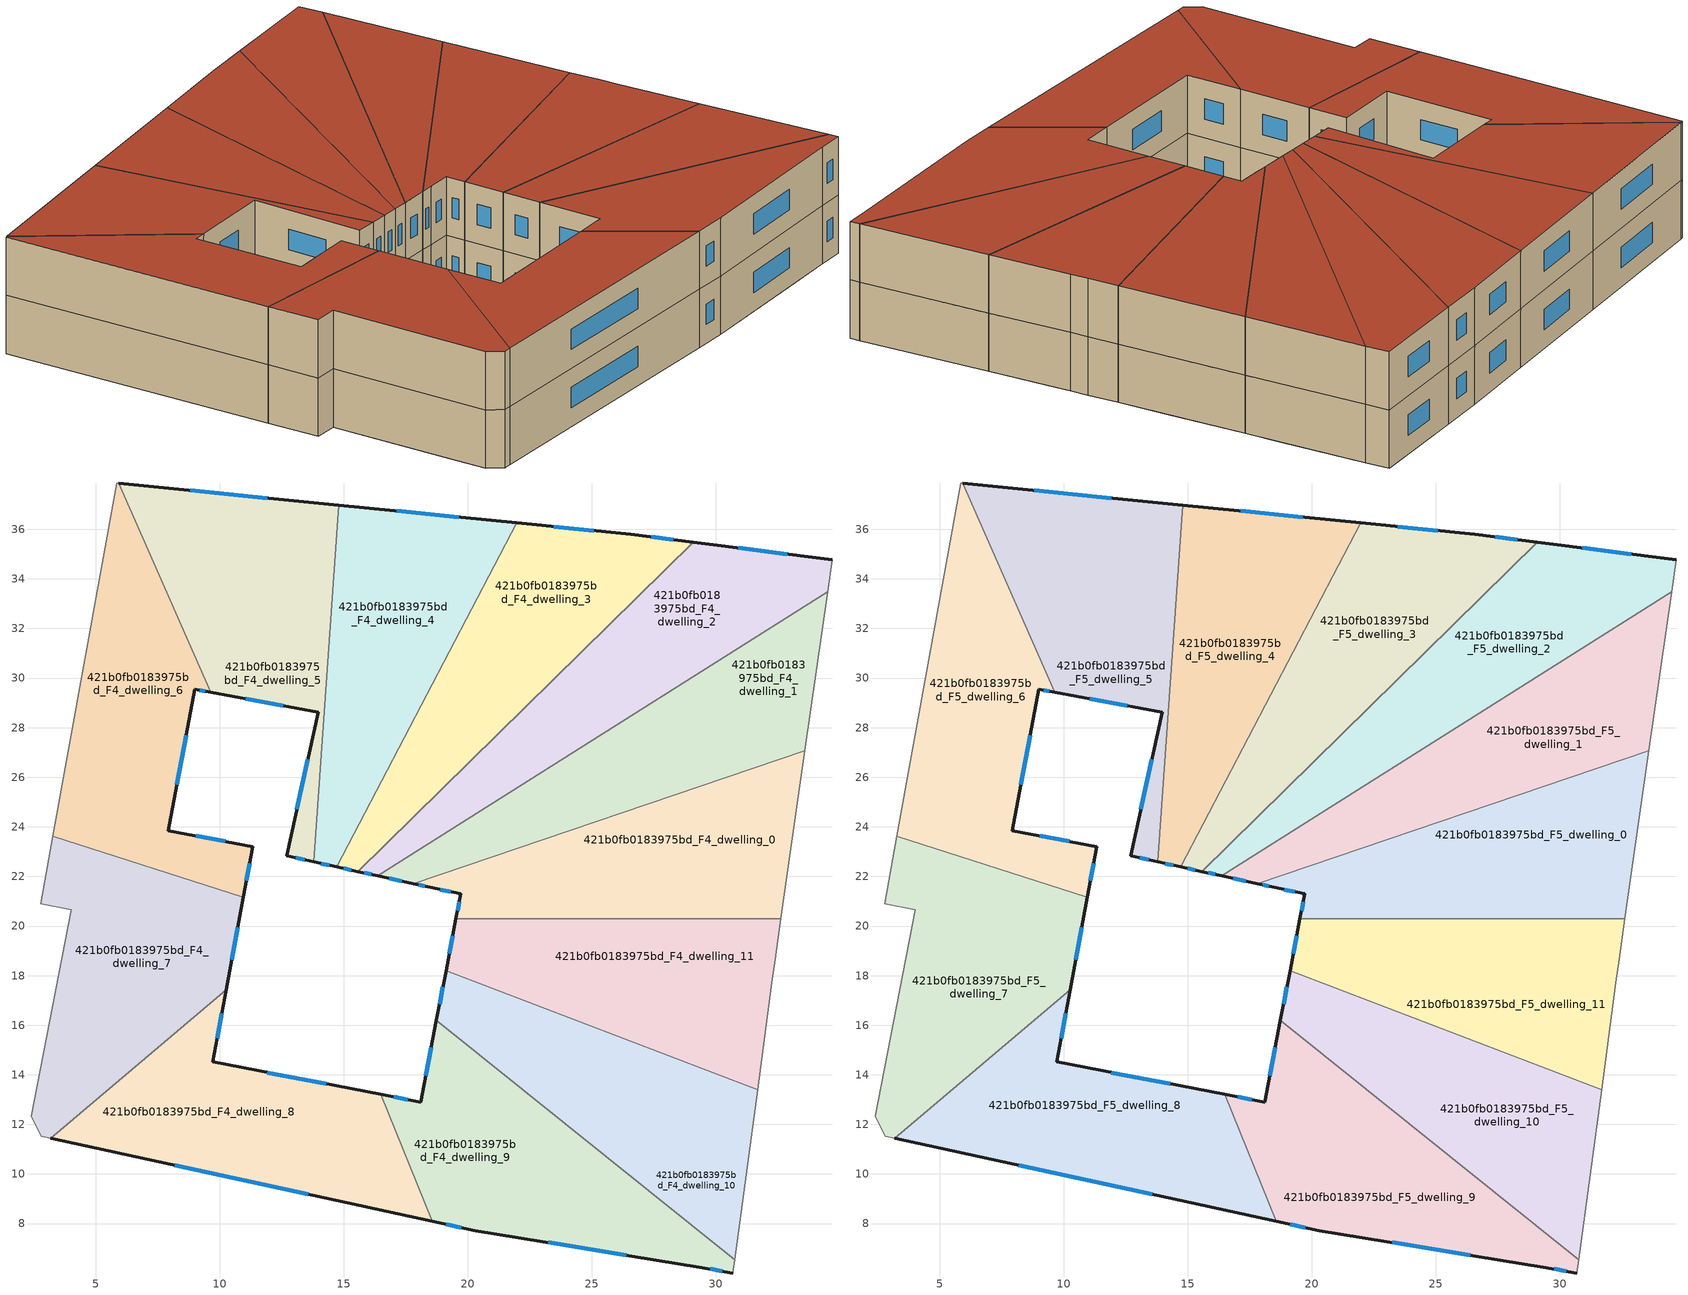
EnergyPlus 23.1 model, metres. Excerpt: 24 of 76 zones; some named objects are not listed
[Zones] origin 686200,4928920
421b0fb0183975bd_F4_dwelling_0
 floor to 421b0fb0183975bd_F3_dwelling_8 (EU_floor_Construction): 33.6,27.07 33,22.85 19.68,21.09 19.72,21.3 18.49,21.56 17.8,21.71 z12
 floor to 421b0fb0183975bd_F3_dwelling_7 (EU_floor_Construction): 33,22.85 32.63,20.29 19.53,20.29 19.68,21.09 z12
 wall outside (EU_wall_Construction): 17.8,21.71 18.49,21.56 19.72,21.3 19.53,20.29 z12:15
 wall to 421b0fb0183975bd_F4_dwelling_1 (EU_wall_Construction): 33.6,27.07 17.8,21.71 z12:15
 wall adiabatic (EU_wall_Construction): 32.63,20.29 33.6,27.07 z12:15
 wall to 421b0fb0183975bd_F4_dwelling_11 (EU_wall_Construction): 19.53,20.29 32.63,20.29 z12:15
 window (EU_Window_Construction): 19.66,20.97 19.59,20.62 / 18.89,21.47 19.32,21.38 / 18.03,21.66 18.27,21.61 z12.98:14.02
421b0fb0183975bd_F4_dwelling_1
 floor to 421b0fb0183975bd_F3_dwelling_9 (EU_floor_Construction): 34.52,33.49 33.87,28.98 17.23,21.83 16.37,22.02 z12
 floor to 421b0fb0183975bd_F3_dwelling_8 (EU_floor_Construction): 33.87,28.98 33.6,27.07 17.8,21.71 17.23,21.83 z12
 wall outside (EU_wall_Construction): 16.37,22.02 17.8,21.71 z12:15
 wall to 421b0fb0183975bd_F4_dwelling_2 (EU_wall_Construction): 34.52,33.49 16.37,22.02 z12:15
 wall adiabatic (EU_wall_Construction): 33.6,27.07 34.52,33.49 z12:15
 window (EU_Window_Construction): 16.84,21.92 17.34,21.81 z12.98:14.02
421b0fb0183975bd_F4_dwelling_10
 floor adiabatic (EU_floor_Construction): 31.25,10.14 30.77,6.53 18.74,16.19 18.94,17.23 z12
 floor to 421b0fb0183975bd_F3_dwelling_6 (EU_floor_Construction): 31.69,13.4 31.25,10.14 18.94,17.23 19.13,18.2 z12
 wall outside (EU_wall_Construction): 19.13,18.2 18.74,16.19 z12:15
 wall to 421b0fb0183975bd_F4_dwelling_11 (EU_wall_Construction): 31.69,13.4 19.13,18.2 z12:15
 wall adiabatic (EU_wall_Construction): 30.77,6.53 31.69,13.4 z12:15
 wall to 421b0fb0183975bd_F4_dwelling_9 (EU_wall_Construction): 18.74,16.19 30.77,6.53 z12:15
 window (EU_Window_Construction): 19,17.54 18.87,16.84 z12.98:14.02
421b0fb0183975bd_F4_dwelling_11
 floor to 421b0fb0183975bd_F3_dwelling_7 (EU_floor_Construction): 32.63,20.29 32.4,18.66 32.27,17.72 32.1,16.49 19.3,19.12 19.53,20.29 z12
 floor to 421b0fb0183975bd_F3_dwelling_6 (EU_floor_Construction): 32.1,16.49 31.69,13.4 19.13,18.2 19.3,19.12 z12
 wall outside (EU_wall_Construction): 19.53,20.29 19.13,18.2 z12:15
 wall adiabatic (EU_wall_Construction): 31.69,13.4 32.27,17.72 32.4,18.66 32.63,20.29 z12:15
 window (EU_Window_Construction): 19.4,19.61 19.26,18.88 z12.98:14.02
421b0fb0183975bd_F4_dwelling_2
 floor to 421b0fb0183975bd_F3_dwelling_10 (EU_floor_Construction): 34.59,34.78 16.19,22.06 15.57,22.2 29.1,35.48 z12
 floor to 421b0fb0183975bd_F3_dwelling_9 (EU_floor_Construction): 34.7,34.77 34.52,33.49 16.37,22.02 16.19,22.06 34.59,34.78 z12
 wall outside (EU_wall_Construction): 15.57,22.2 16.37,22.02 / 34.7,34.77 29.1,35.48 z12:15
 wall to 421b0fb0183975bd_F4_dwelling_3 (EU_wall_Construction): 29.1,35.48 15.57,22.2 z12:15
 wall adiabatic (EU_wall_Construction): 34.52,33.49 34.7,34.77 z12:15
 window (EU_Window_Construction): 15.83,22.14 16.11,22.08 / 32.88,35 30.92,35.25 z12.98:14.02
421b0fb0183975bd_F4_dwelling_3
 floor to 421b0fb0183975bd_F3_dwelling_11 (EU_floor_Construction): 28.11,35.6 15.46,22.22 14.73,22.38 21.98,36.26 26.58,35.8 z12
 floor to 421b0fb0183975bd_F3_dwelling_10 (EU_floor_Construction): 29.1,35.48 15.58,22.2 15.46,22.22 28.11,35.6 z12
 wall outside (EU_wall_Construction): 14.73,22.38 15.57,22.2 / 29.1,35.48 26.58,35.8 21.98,36.26 z12:15
 wall to 421b0fb0183975bd_F4_dwelling_4 (EU_wall_Construction): 21.98,36.26 14.73,22.38 z12:15
 window (EU_Window_Construction): 15,22.32 15.3,22.26 / 25.08,35.95 23.48,36.11 / 28.28,35.58 27.4,35.69 z12.98:14.02
421b0fb0183975bd_F4_dwelling_4
 floor to 421b0fb0183975bd_F3_dwelling_0 (EU_floor_Construction): 14.89,36.96 13.81,22.58 13.8,22.59 14.79,36.97 z12
 floor to 421b0fb0183975bd_F3_dwelling_11 (EU_floor_Construction): 21.98,36.26 14.73,22.38 14.67,22.39 21.52,36.3 z12
 floor adiabatic (EU_floor_Construction): 21.98,36.26 21.52,36.3 14.67,22.39 14.73,22.38 13.8,22.59 13.81,22.58 14.89,36.96 14.79,36.97 z12
 wall outside (EU_wall_Construction): 13.8,22.59 14.73,22.38 / 21.98,36.26 14.79,36.97 z12:15
 wall to 421b0fb0183975bd_F4_dwelling_5 (EU_wall_Construction): 14.79,36.97 13.8,22.59 z12:15
 window (EU_Window_Construction): 14.1,22.52 14.43,22.45 / 19.64,36.49 17.13,36.74 z12.98:14.02
421b0fb0183975bd_F4_dwelling_5
 floor to 421b0fb0183975bd_F3_dwelling_0 (EU_floor_Construction): 14.79,36.97 13.8,22.59 12.7,22.83 13.97,28.62 10.1,29.34 6.81,37.77 z12
 floor to 421b0fb0183975bd_F3_dwelling_1 (EU_floor_Construction): 6.81,37.77 10.1,29.34 9.63,29.43 5.94,37.86 z12
 wall outside (EU_wall_Construction): 9.63,29.43 13.97,28.62 12.7,22.83 13.8,22.59 / 14.79,36.97 5.94,37.86 z12:15
 wall to 421b0fb0183975bd_F4_dwelling_6 (EU_wall_Construction): 5.94,37.86 9.63,29.43 z12:15
 window (EU_Window_Construction): 13.06,22.75 13.44,22.67 / 13.56,26.73 13.11,24.71 / 11.04,29.16 12.56,28.88 / 11.91,37.26 8.82,37.57 z12.98:14.02
421b0fb0183975bd_F4_dwelling_6
 floor to 421b0fb0183975bd_F3_dwelling_1 (EU_floor_Construction): 5.94,37.86 9.63,29.43 8.99,29.55 7.93,23.84 11.33,23.21 11.04,21.66 3.62,25.56 5.85,37.87 z12
 floor to 421b0fb0183975bd_F3_dwelling_2 (EU_floor_Construction): 11.04,21.66 10.95,21.16 3.27,23.62 3.62,25.56 z12
 wall outside (EU_wall_Construction): 10.95,21.16 11.33,23.21 7.93,23.84 8.99,29.55 9.63,29.43 z12:15
 wall to 421b0fb0183975bd_F4_dwelling_7 (EU_wall_Construction): 3.27,23.62 10.95,21.16 z12:15
 wall adiabatic (EU_wall_Construction): 5.94,37.86 5.85,37.87 3.27,23.62 z12:15
 window (EU_Window_Construction): 9.2,29.51 9.42,29.47 / 8.28,25.69 8.65,27.69 / 10.23,23.41 9.04,23.63 / 11.07,21.82 11.21,22.54 z12.98:14.02
421b0fb0183975bd_F4_dwelling_7
 floor to 421b0fb0183975bd_F3_dwelling_2 (EU_floor_Construction): 10.95,21.16 10.44,18.42 2.7,13.89 4.01,20.65 2.78,20.91 3.27,23.62 z12
 floor to 421b0fb0183975bd_F3_dwelling_3 (EU_floor_Construction): 10.44,18.42 10.26,17.43 3.19,11.44 2.81,11.52 2.4,12.33 2.7,13.89 z12
 wall outside (EU_wall_Construction): 10.26,17.43 10.95,21.16 z12:15
 wall adiabatic (EU_wall_Construction): 3.27,23.62 2.78,20.91 4.01,20.65 2.4,12.33 2.81,11.52 3.19,11.44 z12:15
 wall to 421b0fb0183975bd_F4_dwelling_8 (EU_wall_Construction): 3.19,11.44 10.26,17.43 z12:15
 window (EU_Window_Construction): 10.49,18.64 10.73,19.94 z12.98:14.02
421b0fb0183975bd_F4_dwelling_8
 floor to 421b0fb0183975bd_F3_dwelling_3 (EU_floor_Construction): 10.26,17.43 9.72,14.52 13.48,13.79 13.38,9.22 3.19,11.44 z12
 floor to 421b0fb0183975bd_F3_dwelling_4 (EU_floor_Construction): 16.5,13.21 18.57,8.1 13.38,9.22 13.48,13.79 z12
 wall outside (EU_wall_Construction): 16.5,13.21 9.72,14.52 10.26,17.43 / 3.19,11.44 18.57,8.1 z12:15
 wall to 421b0fb0183975bd_F4_dwelling_9 (EU_wall_Construction): 18.57,8.1 16.5,13.21 z12:15
 window (EU_Window_Construction): 9.9,15.47 10.09,16.48 / 14.3,13.63 11.93,14.09 / 8.19,10.35 13.57,9.18 z12.98:14.02
421b0fb0183975bd_F4_dwelling_9
 floor to 421b0fb0183975bd_F3_dwelling_4 (EU_floor_Construction): 18.56,15.24 26.95,6.64 20.31,7.72 18.57,8.1 16.5,13.21 18.11,12.9 z12
 floor to 421b0fb0183975bd_F3_dwelling_5 (EU_floor_Construction): 30.77,6.53 30.7,6.01 29.34,6.25 26.95,6.64 18.56,15.24 18.74,16.19 z12
 wall outside (EU_wall_Construction): 18.57,8.1 20.31,7.72 29.34,6.25 30.7,6.01 / 18.74,16.19 18.11,12.9 16.5,13.21 z12:15
 wall adiabatic (EU_wall_Construction): 30.7,6.01 30.77,6.53 z12:15
 window (EU_Window_Construction): 23.25,7.24 26.4,6.73 / 19.13,7.97 19.74,7.84 / 17.59,13 17.02,13.11 / 18.54,15.12 18.32,13.97 / 29.78,6.17 30.26,6.09 z12.98:14.02
421b0fb0183975bd_F5_dwelling_0
 floor to 421b0fb0183975bd_F4_dwelling_0 (EU_floor_Construction): 33.6,27.07 32.63,20.29 19.53,20.29 19.72,21.3 18.49,21.56 17.8,21.71 z15
 wall outside (EU_wall_Construction): 17.8,21.71 18.49,21.56 19.72,21.3 19.53,20.29 z15:18
 wall to 421b0fb0183975bd_F5_dwelling_1 (EU_wall_Construction): 33.6,27.07 17.8,21.71 z15:18
 wall adiabatic (EU_wall_Construction): 32.63,20.29 33.6,27.07 z15:18
 wall to 421b0fb0183975bd_F5_dwelling_11 (EU_wall_Construction): 19.53,20.29 32.63,20.29 z15:18
 window (EU_Window_Construction): 19.66,20.97 19.59,20.62 / 18.89,21.47 19.32,21.38 / 18.03,21.66 18.27,21.61 z15.98:17.02
 roof outside (EU_roof_Construction): 32.63,20.29 33.6,27.07 17.8,21.71 18.49,21.56 19.72,21.3 19.53,20.29 z18
421b0fb0183975bd_F5_dwelling_1
 floor to 421b0fb0183975bd_F4_dwelling_1 (EU_floor_Construction): 34.52,33.49 33.6,27.07 17.8,21.71 16.37,22.02 z15
 wall outside (EU_wall_Construction): 16.37,22.02 17.8,21.71 z15:18
 wall to 421b0fb0183975bd_F5_dwelling_2 (EU_wall_Construction): 34.52,33.49 16.37,22.02 z15:18
 wall adiabatic (EU_wall_Construction): 33.6,27.07 34.52,33.49 z15:18
 window (EU_Window_Construction): 16.84,21.92 17.34,21.81 z15.98:17.02
 roof outside (EU_roof_Construction): 33.6,27.07 34.52,33.49 16.37,22.02 17.8,21.71 z18
421b0fb0183975bd_F5_dwelling_10
 floor to 421b0fb0183975bd_F4_dwelling_10 (EU_floor_Construction): 31.69,13.4 30.77,6.53 18.74,16.19 19.13,18.2 z15
 wall outside (EU_wall_Construction): 19.13,18.2 18.74,16.19 z15:18
 wall to 421b0fb0183975bd_F5_dwelling_11 (EU_wall_Construction): 31.69,13.4 19.13,18.2 z15:18
 wall adiabatic (EU_wall_Construction): 30.77,6.53 31.69,13.4 z15:18
 wall to 421b0fb0183975bd_F5_dwelling_9 (EU_wall_Construction): 18.74,16.19 30.77,6.53 z15:18
 window (EU_Window_Construction): 19,17.54 18.87,16.84 z15.98:17.02
 roof outside (EU_roof_Construction): 30.77,6.53 31.69,13.4 19.13,18.2 18.74,16.19 z18
421b0fb0183975bd_F5_dwelling_11
 floor to 421b0fb0183975bd_F4_dwelling_11 (EU_floor_Construction): 32.63,20.29 32.4,18.66 32.27,17.72 31.69,13.4 19.13,18.2 19.53,20.29 z15
 wall outside (EU_wall_Construction): 19.53,20.29 19.13,18.2 z15:18
 wall adiabatic (EU_wall_Construction): 31.69,13.4 32.27,17.72 32.4,18.66 32.63,20.29 z15:18
 window (EU_Window_Construction): 19.4,19.61 19.26,18.88 z15.98:17.02
 roof outside (EU_roof_Construction): 31.69,13.4 32.27,17.72 32.4,18.66 32.63,20.29 19.53,20.29 19.13,18.2 z18
421b0fb0183975bd_F5_dwelling_2
 floor to 421b0fb0183975bd_F4_dwelling_2 (EU_floor_Construction): 34.7,34.77 34.52,33.49 16.37,22.02 15.57,22.2 29.1,35.48 z15
 wall outside (EU_wall_Construction): 15.57,22.2 16.37,22.02 / 34.7,34.77 29.1,35.48 z15:18
 wall to 421b0fb0183975bd_F5_dwelling_3 (EU_wall_Construction): 29.1,35.48 15.57,22.2 z15:18
 wall adiabatic (EU_wall_Construction): 34.52,33.49 34.7,34.77 z15:18
 window (EU_Window_Construction): 15.83,22.14 16.11,22.08 / 32.88,35 30.92,35.25 z15.98:17.02
 roof outside (EU_roof_Construction): 34.52,33.49 34.7,34.77 29.1,35.48 15.57,22.2 16.37,22.02 z18
421b0fb0183975bd_F5_dwelling_3
 floor to 421b0fb0183975bd_F4_dwelling_3 (EU_floor_Construction): 29.1,35.48 15.57,22.2 14.73,22.38 21.98,36.26 26.58,35.8 z15
 wall outside (EU_wall_Construction): 14.73,22.38 15.57,22.2 / 29.1,35.48 26.58,35.8 21.98,36.26 z15:18
 wall to 421b0fb0183975bd_F5_dwelling_4 (EU_wall_Construction): 21.98,36.26 14.73,22.38 z15:18
 window (EU_Window_Construction): 15,22.32 15.3,22.26 / 25.08,35.95 23.48,36.11 / 28.28,35.58 27.4,35.69 z15.98:17.02
 roof outside (EU_roof_Construction): 29.1,35.48 26.58,35.8 21.98,36.26 14.73,22.38 15.57,22.2 z18
421b0fb0183975bd_F5_dwelling_4
 floor to 421b0fb0183975bd_F4_dwelling_4 (EU_floor_Construction): 21.98,36.26 14.73,22.38 13.8,22.59 14.79,36.97 z15
 wall outside (EU_wall_Construction): 13.8,22.59 14.73,22.38 / 21.98,36.26 14.79,36.97 z15:18
 wall to 421b0fb0183975bd_F5_dwelling_5 (EU_wall_Construction): 14.79,36.97 13.8,22.59 z15:18
 window (EU_Window_Construction): 14.1,22.52 14.43,22.45 / 19.64,36.49 17.13,36.74 z15.98:17.02
 roof outside (EU_roof_Construction): 14.73,22.38 21.98,36.26 14.79,36.97 13.8,22.59 z18
421b0fb0183975bd_F5_dwelling_5
 floor to 421b0fb0183975bd_F4_dwelling_5 (EU_floor_Construction): 14.79,36.97 13.8,22.59 12.7,22.83 13.97,28.62 9.63,29.43 5.94,37.86 z15
 wall outside (EU_wall_Construction): 9.63,29.43 13.97,28.62 12.7,22.83 13.8,22.59 / 14.79,36.97 5.94,37.86 z15:18
 wall to 421b0fb0183975bd_F5_dwelling_6 (EU_wall_Construction): 5.94,37.86 9.63,29.43 z15:18
 window (EU_Window_Construction): 13.06,22.75 13.44,22.67 / 13.56,26.73 13.11,24.71 / 11.04,29.16 12.56,28.88 / 11.91,37.26 8.82,37.57 z15.98:17.02
 roof outside (EU_roof_Construction): 13.8,22.59 14.79,36.97 5.94,37.86 9.63,29.43 13.97,28.62 12.7,22.83 z18
421b0fb0183975bd_F5_dwelling_6
 floor to 421b0fb0183975bd_F4_dwelling_6 (EU_floor_Construction): 5.94,37.86 9.63,29.43 8.99,29.55 7.93,23.84 11.33,23.21 10.95,21.16 3.27,23.62 5.85,37.87 z15
 wall outside (EU_wall_Construction): 10.95,21.16 11.33,23.21 7.93,23.84 8.99,29.55 9.63,29.43 z15:18
 wall to 421b0fb0183975bd_F5_dwelling_7 (EU_wall_Construction): 3.27,23.62 10.95,21.16 z15:18
 wall adiabatic (EU_wall_Construction): 5.94,37.86 5.85,37.87 3.27,23.62 z15:18
 window (EU_Window_Construction): 9.2,29.51 9.42,29.47 / 8.28,25.69 8.65,27.69 / 10.23,23.41 9.04,23.63 / 11.07,21.82 11.21,22.54 z15.98:17.02
 roof outside (EU_roof_Construction): 10.95,21.16 11.33,23.21 7.93,23.84 8.99,29.55 9.63,29.43 5.94,37.86 5.85,37.87 3.27,23.62 z18
421b0fb0183975bd_F5_dwelling_7
 floor to 421b0fb0183975bd_F4_dwelling_7 (EU_floor_Construction): 10.95,21.16 10.26,17.43 3.19,11.44 2.81,11.52 2.4,12.33 4.01,20.65 2.78,20.91 3.27,23.62 z15
 wall outside (EU_wall_Construction): 10.26,17.43 10.95,21.16 z15:18
 wall adiabatic (EU_wall_Construction): 3.27,23.62 2.78,20.91 4.01,20.65 2.4,12.33 2.81,11.52 3.19,11.44 z15:18
 wall to 421b0fb0183975bd_F5_dwelling_8 (EU_wall_Construction): 3.19,11.44 10.26,17.43 z15:18
 window (EU_Window_Construction): 10.49,18.64 10.73,19.94 z15.98:17.02
 roof outside (EU_roof_Construction): 10.26,17.43 10.95,21.16 3.27,23.62 2.78,20.91 4.01,20.65 2.4,12.33 2.81,11.52 3.19,11.44 z18
421b0fb0183975bd_F5_dwelling_8
 floor to 421b0fb0183975bd_F4_dwelling_8 (EU_floor_Construction): 16.5,13.21 18.57,8.1 3.19,11.44 10.26,17.43 9.72,14.52 z15
 wall outside (EU_wall_Construction): 16.5,13.21 9.72,14.52 10.26,17.43 / 3.19,11.44 18.57,8.1 z15:18
 wall to 421b0fb0183975bd_F5_dwelling_9 (EU_wall_Construction): 18.57,8.1 16.5,13.21 z15:18
 window (EU_Window_Construction): 9.9,15.47 10.09,16.48 / 14.3,13.63 11.93,14.09 / 8.19,10.35 13.57,9.18 z15.98:17.02
 roof outside (EU_roof_Construction): 18.57,8.1 16.5,13.21 9.72,14.52 10.26,17.43 3.19,11.44 z18
421b0fb0183975bd_F5_dwelling_9
 floor to 421b0fb0183975bd_F4_dwelling_9 (EU_floor_Construction): 30.77,6.53 30.7,6.01 29.34,6.25 20.31,7.72 18.57,8.1 16.5,13.21 18.11,12.9 18.74,16.19 z15
 wall outside (EU_wall_Construction): 18.57,8.1 20.31,7.72 29.34,6.25 30.7,6.01 / 18.74,16.19 18.11,12.9 16.5,13.21 z15:18
 wall adiabatic (EU_wall_Construction): 30.7,6.01 30.77,6.53 z15:18
 window (EU_Window_Construction): 23.25,7.24 26.4,6.73 / 19.13,7.97 19.74,7.84 / 17.59,13 17.02,13.11 / 18.54,15.12 18.32,13.97 / 29.78,6.17 30.26,6.09 z15.98:17.02
 roof outside (EU_roof_Construction): 30.7,6.01 30.77,6.53 18.74,16.19 18.11,12.9 16.5,13.21 18.57,8.1 20.31,7.72 29.34,6.25 z18
[Building]
EU S2 Campaign: North Axis=0; Terrain=City; Solar Distribution=FullExterior
[Site:Location]
Bologna: Latitude=44.5; Longitude=11.25; Time Zone=1; Elevation=37
[SizingPeriod:WeatherFileDays]
AnnualSizingPeriod: Begin Month=1; Begin Day of Month=1; End Month=12; End Day of Month=31; Day of Week for Start Day=Monday; Use Weather File Daylight Saving Period=No; Use Weather File Rain and Snow Indicators=No
[MATERIAL]
EU_InternalMass_Material: Roughness=MediumRough; Thickness=0.1; Conductivity=1; Density=1800; Specific Heat=900; Thermal Absorptance=0.9; Solar Absorptance=0.7; Visible Absorptance=0.7
[MATERIAL:NOMASS] Roughness=MediumRough; Thermal Absorptance=0.9; Solar Absorptance=0.7; Visible Absorptance=0.7
Name | Thermal Resistance
EU_wall_NoMass | 0.905828
EU_roof_NoMass | 0.37593
EU_floor_NoMass | 0.67114
[WINDOWMATERIAL:SIMPLEGLAZINGSYSTEM]
EU_Window_SimpleGlazing: UFactor=4.52486; Solar Heat Gain Coefficient=0.85; Visible Transmittance=0.85
[CONSTRUCTION]
EU_wall_Construction: EU_wall_NoMass
EU_roof_Construction: EU_roof_NoMass
EU_floor_Construction: EU_floor_NoMass
EU_Window_Construction: EU_Window_SimpleGlazing
EU_InternalMass_Construction: EU_InternalMass_Material
[ZONE] Type=1; Multiplier=1; Ceiling Height=autocalculate; Floor Area=autocalculate; Part of Total Floor Area=Yes
Name | Volume
421b0fb0183975bd_F4_dwelling_0; 421b0fb0183975bd_F5_dwelling_0 | 177.761
421b0fb0183975bd_F4_dwelling_1; 421b0fb0183975bd_F5_dwelling_1 | 177.779
421b0fb0183975bd_F4_dwelling_10; 421b0fb0183975bd_F5_dwelling_10 | 177.758
421b0fb0183975bd_F4_dwelling_11; 421b0fb0183975bd_F5_dwelling_11 | 177.763
421b0fb0183975bd_F4_dwelling_2; 421b0fb0183975bd_F5_dwelling_2 | 177.707
421b0fb0183975bd_F4_dwelling_3; 421b0fb0183975bd_F5_dwelling_3; 421b0fb0183975bd_F4_dwelling_7; 421b0fb0183975bd_F5_dwelling_7 | 177.764
421b0fb0183975bd_F4_dwelling_4; 421b0fb0183975bd_F5_dwelling_4 | 177.799
421b0fb0183975bd_F4_dwelling_5; 421b0fb0183975bd_F5_dwelling_5 | 177.743
421b0fb0183975bd_F4_dwelling_6; 421b0fb0183975bd_F5_dwelling_6 | 177.762
421b0fb0183975bd_F4_dwelling_8; 421b0fb0183975bd_F5_dwelling_8 | 177.757
421b0fb0183975bd_F4_dwelling_9; 421b0fb0183975bd_F5_dwelling_9 | 177.747
[INTERNALMASS] Construction=EU_InternalMass_Construction
Name | Zone or ZoneList | Surface Area
421b0fb0183975bd_F4_dwelling_0_EU_InternalMass | 421b0fb0183975bd_F4_dwelling_0 | 59.2535
421b0fb0183975bd_F4_dwelling_1_EU_InternalMass | 421b0fb0183975bd_F4_dwelling_1 | 59.2592
421b0fb0183975bd_F4_dwelling_2_EU_InternalMass | 421b0fb0183975bd_F4_dwelling_2 | 59.2356
421b0fb0183975bd_F4_dwelling_3_EU_InternalMass | 421b0fb0183975bd_F4_dwelling_3 | 59.2549
421b0fb0183975bd_F4_dwelling_4_EU_InternalMass | 421b0fb0183975bd_F4_dwelling_4 | 59.2662
421b0fb0183975bd_F4_dwelling_5_EU_InternalMass | 421b0fb0183975bd_F4_dwelling_5 | 59.2475
421b0fb0183975bd_F4_dwelling_6_EU_InternalMass | 421b0fb0183975bd_F4_dwelling_6 | 59.2546
421b0fb0183975bd_F4_dwelling_7_EU_InternalMass | 421b0fb0183975bd_F4_dwelling_7 | 59.2548
421b0fb0183975bd_F4_dwelling_8_EU_InternalMass | 421b0fb0183975bd_F4_dwelling_8 | 59.2524
421b0fb0183975bd_F4_dwelling_9_EU_InternalMass | 421b0fb0183975bd_F4_dwelling_9 | 59.2494
421b0fb0183975bd_F4_dwelling_10_EU_InternalMass | 421b0fb0183975bd_F4_dwelling_10 | 59.2526
421b0fb0183975bd_F4_dwelling_11_EU_InternalMass | 421b0fb0183975bd_F4_dwelling_11 | 59.2546
421b0fb0183975bd_F5_dwelling_0_EU_InternalMass | 421b0fb0183975bd_F5_dwelling_0 | 59.2535
421b0fb0183975bd_F5_dwelling_1_EU_InternalMass | 421b0fb0183975bd_F5_dwelling_1 | 59.2592
421b0fb0183975bd_F5_dwelling_2_EU_InternalMass | 421b0fb0183975bd_F5_dwelling_2 | 59.2356
421b0fb0183975bd_F5_dwelling_3_EU_InternalMass | 421b0fb0183975bd_F5_dwelling_3 | 59.2549
421b0fb0183975bd_F5_dwelling_4_EU_InternalMass | 421b0fb0183975bd_F5_dwelling_4 | 59.2662
421b0fb0183975bd_F5_dwelling_5_EU_InternalMass | 421b0fb0183975bd_F5_dwelling_5 | 59.2475
421b0fb0183975bd_F5_dwelling_6_EU_InternalMass | 421b0fb0183975bd_F5_dwelling_6 | 59.2546
421b0fb0183975bd_F5_dwelling_7_EU_InternalMass | 421b0fb0183975bd_F5_dwelling_7 | 59.2548
421b0fb0183975bd_F5_dwelling_8_EU_InternalMass | 421b0fb0183975bd_F5_dwelling_8 | 59.2524
421b0fb0183975bd_F5_dwelling_9_EU_InternalMass | 421b0fb0183975bd_F5_dwelling_9 | 59.2494
421b0fb0183975bd_F5_dwelling_10_EU_InternalMass | 421b0fb0183975bd_F5_dwelling_10 | 59.2526
421b0fb0183975bd_F5_dwelling_11_EU_InternalMass | 421b0fb0183975bd_F5_dwelling_11 | 59.2546
[OTHEREQUIPMENT] Fuel Type=Electricity; Design Level Calculation Method=Watts/Area; Power per Zone Floor Area=1; Fraction Latent=0; Fraction Radiant=0; Fraction Lost=0; Carbon Dioxide Generation Rate=0; EndUse Subcategory=EU_Step8_InternalGains
Name | Zone or ZoneList or Space or SpaceList | Schedule
EU_Step8_InternalGain_421b0fb0183975bd_F4_dwelling_0_f000 | 421b0fb0183975bd_F4_dwelling_0 | EU_Step8_GainSchedule_421b0fb0183975bd_F4_dwelling_0_f000
EU_Step8_InternalGain_421b0fb0183975bd_F4_dwelling_1_f000 | 421b0fb0183975bd_F4_dwelling_1 | EU_Step8_GainSchedule_421b0fb0183975bd_F4_dwelling_1_f000
EU_Step8_InternalGain_421b0fb0183975bd_F4_dwelling_2_f000 | 421b0fb0183975bd_F4_dwelling_2 | EU_Step8_GainSchedule_421b0fb0183975bd_F4_dwelling_2_f000
EU_Step8_InternalGain_421b0fb0183975bd_F4_dwelling_3_f000 | 421b0fb0183975bd_F4_dwelling_3 | EU_Step8_GainSchedule_421b0fb0183975bd_F4_dwelling_3_f000
EU_Step8_InternalGain_421b0fb0183975bd_F4_dwelling_4_f000 | 421b0fb0183975bd_F4_dwelling_4 | EU_Step8_GainSchedule_421b0fb0183975bd_F4_dwelling_4_f000
EU_Step8_InternalGain_421b0fb0183975bd_F4_dwelling_5_f000 | 421b0fb0183975bd_F4_dwelling_5 | EU_Step8_GainSchedule_421b0fb0183975bd_F4_dwelling_5_f000
EU_Step8_InternalGain_421b0fb0183975bd_F4_dwelling_6_f000 | 421b0fb0183975bd_F4_dwelling_6 | EU_Step8_GainSchedule_421b0fb0183975bd_F4_dwelling_6_f000
EU_Step8_InternalGain_421b0fb0183975bd_F4_dwelling_7_f000 | 421b0fb0183975bd_F4_dwelling_7 | EU_Step8_GainSchedule_421b0fb0183975bd_F4_dwelling_7_f000
EU_Step8_InternalGain_421b0fb0183975bd_F4_dwelling_8_f000 | 421b0fb0183975bd_F4_dwelling_8 | EU_Step8_GainSchedule_421b0fb0183975bd_F4_dwelling_8_f000
EU_Step8_InternalGain_421b0fb0183975bd_F4_dwelling_9_f000 | 421b0fb0183975bd_F4_dwelling_9 | EU_Step8_GainSchedule_421b0fb0183975bd_F4_dwelling_9_f000
EU_Step8_InternalGain_421b0fb0183975bd_F4_dwelling_10_f000 | 421b0fb0183975bd_F4_dwelling_10 | EU_Step8_GainSchedule_421b0fb0183975bd_F4_dwelling_10_f000
EU_Step8_InternalGain_421b0fb0183975bd_F4_dwelling_11_f000 | 421b0fb0183975bd_F4_dwelling_11 | EU_Step8_GainSchedule_421b0fb0183975bd_F4_dwelling_11_f000
EU_Step8_InternalGain_421b0fb0183975bd_F5_dwelling_0_f000 | 421b0fb0183975bd_F5_dwelling_0 | EU_Step8_GainSchedule_421b0fb0183975bd_F5_dwelling_0_f000
EU_Step8_InternalGain_421b0fb0183975bd_F5_dwelling_1_f000 | 421b0fb0183975bd_F5_dwelling_1 | EU_Step8_GainSchedule_421b0fb0183975bd_F5_dwelling_1_f000
EU_Step8_InternalGain_421b0fb0183975bd_F5_dwelling_2_f000 | 421b0fb0183975bd_F5_dwelling_2 | EU_Step8_GainSchedule_421b0fb0183975bd_F5_dwelling_2_f000
EU_Step8_InternalGain_421b0fb0183975bd_F5_dwelling_3_f000 | 421b0fb0183975bd_F5_dwelling_3 | EU_Step8_GainSchedule_421b0fb0183975bd_F5_dwelling_3_f000
EU_Step8_InternalGain_421b0fb0183975bd_F5_dwelling_4_f000 | 421b0fb0183975bd_F5_dwelling_4 | EU_Step8_GainSchedule_421b0fb0183975bd_F5_dwelling_4_f000
EU_Step8_InternalGain_421b0fb0183975bd_F5_dwelling_5_f000 | 421b0fb0183975bd_F5_dwelling_5 | EU_Step8_GainSchedule_421b0fb0183975bd_F5_dwelling_5_f000
EU_Step8_InternalGain_421b0fb0183975bd_F5_dwelling_6_f000 | 421b0fb0183975bd_F5_dwelling_6 | EU_Step8_GainSchedule_421b0fb0183975bd_F5_dwelling_6_f000
EU_Step8_InternalGain_421b0fb0183975bd_F5_dwelling_7_f000 | 421b0fb0183975bd_F5_dwelling_7 | EU_Step8_GainSchedule_421b0fb0183975bd_F5_dwelling_7_f000
EU_Step8_InternalGain_421b0fb0183975bd_F5_dwelling_8_f000 | 421b0fb0183975bd_F5_dwelling_8 | EU_Step8_GainSchedule_421b0fb0183975bd_F5_dwelling_8_f000
EU_Step8_InternalGain_421b0fb0183975bd_F5_dwelling_9_f000 | 421b0fb0183975bd_F5_dwelling_9 | EU_Step8_GainSchedule_421b0fb0183975bd_F5_dwelling_9_f000
EU_Step8_InternalGain_421b0fb0183975bd_F5_dwelling_10_f000 | 421b0fb0183975bd_F5_dwelling_10 | EU_Step8_GainSchedule_421b0fb0183975bd_F5_dwelling_10_f000
EU_Step8_InternalGain_421b0fb0183975bd_F5_dwelling_11_f000 | 421b0fb0183975bd_F5_dwelling_11 | EU_Step8_GainSchedule_421b0fb0183975bd_F5_dwelling_11_f000
[ZONEVENTILATION:DESIGNFLOWRATE] Schedule=EU_AlwaysOn; Design Flow Rate Calculation Method=AirChanges/Hour; Air Changes per Hour=0.73129; Ventilation Type=Natural; Fan Pressure Rise=0; Fan Total Efficiency=1; Constant Term Coefficient=1; Temperature Term Coefficient=0; Velocity Term Coefficient=0; Velocity Squared Term Coefficient=0; Minimum Indoor Temperature=-100; Maximum Indoor Temperature=100; Delta Temperature=-100; Minimum Outdoor Temperature=-100; Maximum Outdoor Temperature=100; Maximum Wind Speed=40
Name | Zone or ZoneList or Space or SpaceList
EU_ConstantAir_421b0fb0183975bd_F4_dwelling_0 | 421b0fb0183975bd_F4_dwelling_0
EU_ConstantAir_421b0fb0183975bd_F4_dwelling_1 | 421b0fb0183975bd_F4_dwelling_1
EU_ConstantAir_421b0fb0183975bd_F4_dwelling_2 | 421b0fb0183975bd_F4_dwelling_2
EU_ConstantAir_421b0fb0183975bd_F4_dwelling_3 | 421b0fb0183975bd_F4_dwelling_3
EU_ConstantAir_421b0fb0183975bd_F4_dwelling_4 | 421b0fb0183975bd_F4_dwelling_4
EU_ConstantAir_421b0fb0183975bd_F4_dwelling_5 | 421b0fb0183975bd_F4_dwelling_5
EU_ConstantAir_421b0fb0183975bd_F4_dwelling_6 | 421b0fb0183975bd_F4_dwelling_6
EU_ConstantAir_421b0fb0183975bd_F4_dwelling_7 | 421b0fb0183975bd_F4_dwelling_7
EU_ConstantAir_421b0fb0183975bd_F4_dwelling_8 | 421b0fb0183975bd_F4_dwelling_8
EU_ConstantAir_421b0fb0183975bd_F4_dwelling_9 | 421b0fb0183975bd_F4_dwelling_9
EU_ConstantAir_421b0fb0183975bd_F4_dwelling_10 | 421b0fb0183975bd_F4_dwelling_10
EU_ConstantAir_421b0fb0183975bd_F4_dwelling_11 | 421b0fb0183975bd_F4_dwelling_11
EU_ConstantAir_421b0fb0183975bd_F5_dwelling_0 | 421b0fb0183975bd_F5_dwelling_0
EU_ConstantAir_421b0fb0183975bd_F5_dwelling_1 | 421b0fb0183975bd_F5_dwelling_1
EU_ConstantAir_421b0fb0183975bd_F5_dwelling_2 | 421b0fb0183975bd_F5_dwelling_2
EU_ConstantAir_421b0fb0183975bd_F5_dwelling_3 | 421b0fb0183975bd_F5_dwelling_3
EU_ConstantAir_421b0fb0183975bd_F5_dwelling_4 | 421b0fb0183975bd_F5_dwelling_4
EU_ConstantAir_421b0fb0183975bd_F5_dwelling_5 | 421b0fb0183975bd_F5_dwelling_5
EU_ConstantAir_421b0fb0183975bd_F5_dwelling_6 | 421b0fb0183975bd_F5_dwelling_6
EU_ConstantAir_421b0fb0183975bd_F5_dwelling_7 | 421b0fb0183975bd_F5_dwelling_7
EU_ConstantAir_421b0fb0183975bd_F5_dwelling_8 | 421b0fb0183975bd_F5_dwelling_8
EU_ConstantAir_421b0fb0183975bd_F5_dwelling_9 | 421b0fb0183975bd_F5_dwelling_9
EU_ConstantAir_421b0fb0183975bd_F5_dwelling_10 | 421b0fb0183975bd_F5_dwelling_10
EU_ConstantAir_421b0fb0183975bd_F5_dwelling_11 | 421b0fb0183975bd_F5_dwelling_11
[HVACTEMPLATE:ZONE:IDEALLOADSAIRSYSTEM] System Availability Schedule=EU_AlwaysOn; Maximum Heating Supply Air Temperature=50; Minimum Cooling Supply Air Temperature=13; Maximum Heating Supply Air Humidity Ratio=0.0156; Minimum Cooling Supply Air Humidity Ratio=0.0077; Heating Limit=NoLimit; Cooling Limit=NoLimit; Heating Availability Schedule=EU_AlwaysOn; Cooling Availability Schedule=EU_CoolingOff; Dehumidification Control Type=ConstantSensibleHeatRatio; Cooling Sensible Heat Ratio=0.7; Dehumidification Setpoint=60; Humidification Control Type=None; Humidification Setpoint=30; Outdoor Air Method=None; Outdoor Air Flow Rate per Person=0.00944; Outdoor Air Flow Rate per Zone Floor Area=0; Outdoor Air Flow Rate per Zone=0; Demand Controlled Ventilation Type=None; Outdoor Air Economizer Type=NoEconomizer; Heat Recovery Type=None; Sensible Heat Recovery Effectiveness=0.7; Latent Heat Recovery Effectiveness=0.65
Name | Template Thermostat
421b0fb0183975bd_F4_dwelling_0 | EU_HeatOnly_421b0fb0183975bd_F4_dwelling_0
421b0fb0183975bd_F4_dwelling_1 | EU_HeatOnly_421b0fb0183975bd_F4_dwelling_1
421b0fb0183975bd_F4_dwelling_2 | EU_HeatOnly_421b0fb0183975bd_F4_dwelling_2
421b0fb0183975bd_F4_dwelling_3 | EU_HeatOnly_421b0fb0183975bd_F4_dwelling_3
421b0fb0183975bd_F4_dwelling_4 | EU_HeatOnly_421b0fb0183975bd_F4_dwelling_4
421b0fb0183975bd_F4_dwelling_5 | EU_HeatOnly_421b0fb0183975bd_F4_dwelling_5
421b0fb0183975bd_F4_dwelling_6 | EU_HeatOnly_421b0fb0183975bd_F4_dwelling_6
421b0fb0183975bd_F4_dwelling_7 | EU_HeatOnly_421b0fb0183975bd_F4_dwelling_7
421b0fb0183975bd_F4_dwelling_8 | EU_HeatOnly_421b0fb0183975bd_F4_dwelling_8
421b0fb0183975bd_F4_dwelling_9 | EU_HeatOnly_421b0fb0183975bd_F4_dwelling_9
421b0fb0183975bd_F4_dwelling_10 | EU_HeatOnly_421b0fb0183975bd_F4_dwelling_10
421b0fb0183975bd_F4_dwelling_11 | EU_HeatOnly_421b0fb0183975bd_F4_dwelling_11
421b0fb0183975bd_F5_dwelling_0 | EU_HeatOnly_421b0fb0183975bd_F5_dwelling_0
421b0fb0183975bd_F5_dwelling_1 | EU_HeatOnly_421b0fb0183975bd_F5_dwelling_1
421b0fb0183975bd_F5_dwelling_2 | EU_HeatOnly_421b0fb0183975bd_F5_dwelling_2
421b0fb0183975bd_F5_dwelling_3 | EU_HeatOnly_421b0fb0183975bd_F5_dwelling_3
421b0fb0183975bd_F5_dwelling_4 | EU_HeatOnly_421b0fb0183975bd_F5_dwelling_4
421b0fb0183975bd_F5_dwelling_5 | EU_HeatOnly_421b0fb0183975bd_F5_dwelling_5
421b0fb0183975bd_F5_dwelling_6 | EU_HeatOnly_421b0fb0183975bd_F5_dwelling_6
421b0fb0183975bd_F5_dwelling_7 | EU_HeatOnly_421b0fb0183975bd_F5_dwelling_7
421b0fb0183975bd_F5_dwelling_8 | EU_HeatOnly_421b0fb0183975bd_F5_dwelling_8
421b0fb0183975bd_F5_dwelling_9 | EU_HeatOnly_421b0fb0183975bd_F5_dwelling_9
421b0fb0183975bd_F5_dwelling_10 | EU_HeatOnly_421b0fb0183975bd_F5_dwelling_10
421b0fb0183975bd_F5_dwelling_11 | EU_HeatOnly_421b0fb0183975bd_F5_dwelling_11
[SIZING:ZONE] Zone Cooling Design Supply Air Temperature Input Method=SupplyAirTemperature; Zone Cooling Design Supply Air Temperature=13; Zone Heating Design Supply Air Temperature Input Method=SupplyAirTemperature; Zone Heating Design Supply Air Temperature=50; Zone Cooling Design Supply Air Humidity Ratio=0.008; Zone Heating Design Supply Air Humidity Ratio=0.008; Cooling Design Air Flow Method=DesignDay; Cooling Design Air Flow Rate=0; Cooling Minimum Air Flow per Zone Floor Area=0.000762; Cooling Minimum Air Flow=0; Cooling Minimum Air Flow Fraction=0.2; Heating Design Air Flow Method=DesignDay; Heating Design Air Flow Rate=0; Heating Maximum Air Flow per Zone Floor Area=0.002032; Heating Maximum Air Flow=0.141576; Heating Maximum Air Flow Fraction=0.3; Account for Dedicated Outdoor Air System=No; Dedicated Outdoor Air System Control Strategy=NeutralSupplyAir; Dedicated Outdoor Air Low Setpoint Temperature for Design=autosize; Dedicated Outdoor Air High Setpoint Temperature for Design=autosize; Zone Load Sizing Method=Sensible Load Only No Latent Load; Zone Latent Cooling Design Supply Air Humidity Ratio Input Method=HumidityRatioDifference; Zone Cooling Design Supply Air Humidity Ratio Difference=0.005; Zone Latent Heating Design Supply Air Humidity Ratio Input Method=HumidityRatioDifference; Zone Humidification Design Supply Air Humidity Ratio Difference=0.005
421b0fb0183975bd_F4_dwelling_0; 421b0fb0183975bd_F4_dwelling_1; 421b0fb0183975bd_F4_dwelling_2; 421b0fb0183975bd_F4_dwelling_3; 421b0fb0183975bd_F4_dwelling_4; 421b0fb0183975bd_F4_dwelling_5; 421b0fb0183975bd_F4_dwelling_6; 421b0fb0183975bd_F4_dwelling_7; 421b0fb0183975bd_F4_dwelling_8; 421b0fb0183975bd_F4_dwelling_9; 421b0fb0183975bd_F4_dwelling_10; 421b0fb0183975bd_F4_dwelling_11; 421b0fb0183975bd_F5_dwelling_0; 421b0fb0183975bd_F5_dwelling_1; 421b0fb0183975bd_F5_dwelling_2; 421b0fb0183975bd_F5_dwelling_3; 421b0fb0183975bd_F5_dwelling_4; 421b0fb0183975bd_F5_dwelling_5; 421b0fb0183975bd_F5_dwelling_6; 421b0fb0183975bd_F5_dwelling_7; 421b0fb0183975bd_F5_dwelling_8; 421b0fb0183975bd_F5_dwelling_9; 421b0fb0183975bd_F5_dwelling_10; 421b0fb0183975bd_F5_dwelling_11
[SCHEDULE:CONSTANT]
Name | Hourly Value
EU_AlwaysOn | 1
EU_CoolingOff | 0
[SCHEDULE:FILE] Column Number=1; Rows to Skip at Top=0; Number of Hours of Data=8760; Column Separator=Comma; Interpolate to Timestep=No; Minutes per Item=60; Adjust Schedule for Daylight Savings=Yes
Name | File
EU_Step8_GainSchedule_421b0fb0183975bd_F4_dwelling_0_f000 | ../../schedules/421b0fb0183975bd/421b0fb0183975bd_F4_dwelling_0_f000_gain.csv
EU_Step8_GainSchedule_421b0fb0183975bd_F4_dwelling_1_f000 | ../../schedules/421b0fb0183975bd/421b0fb0183975bd_F4_dwelling_1_f000_gain.csv
EU_Step8_GainSchedule_421b0fb0183975bd_F4_dwelling_2_f000 | ../../schedules/421b0fb0183975bd/421b0fb0183975bd_F4_dwelling_2_f000_gain.csv
EU_Step8_GainSchedule_421b0fb0183975bd_F4_dwelling_3_f000 | ../../schedules/421b0fb0183975bd/421b0fb0183975bd_F4_dwelling_3_f000_gain.csv
EU_Step8_GainSchedule_421b0fb0183975bd_F4_dwelling_4_f000 | ../../schedules/421b0fb0183975bd/421b0fb0183975bd_F4_dwelling_4_f000_gain.csv
EU_Step8_GainSchedule_421b0fb0183975bd_F4_dwelling_5_f000 | ../../schedules/421b0fb0183975bd/421b0fb0183975bd_F4_dwelling_5_f000_gain.csv
EU_Step8_GainSchedule_421b0fb0183975bd_F4_dwelling_6_f000 | ../../schedules/421b0fb0183975bd/421b0fb0183975bd_F4_dwelling_6_f000_gain.csv
EU_Step8_GainSchedule_421b0fb0183975bd_F4_dwelling_7_f000 | ../../schedules/421b0fb0183975bd/421b0fb0183975bd_F4_dwelling_7_f000_gain.csv
EU_Step8_GainSchedule_421b0fb0183975bd_F4_dwelling_8_f000 | ../../schedules/421b0fb0183975bd/421b0fb0183975bd_F4_dwelling_8_f000_gain.csv
EU_Step8_GainSchedule_421b0fb0183975bd_F4_dwelling_9_f000 | ../../schedules/421b0fb0183975bd/421b0fb0183975bd_F4_dwelling_9_f000_gain.csv
EU_Step8_GainSchedule_421b0fb0183975bd_F4_dwelling_10_f000 | ../../schedules/421b0fb0183975bd/421b0fb0183975bd_F4_dwelling_10_f000_gain.csv
EU_Step8_GainSchedule_421b0fb0183975bd_F4_dwelling_11_f000 | ../../schedules/421b0fb0183975bd/421b0fb0183975bd_F4_dwelling_11_f000_gain.csv
EU_Step8_GainSchedule_421b0fb0183975bd_F5_dwelling_0_f000 | ../../schedules/421b0fb0183975bd/421b0fb0183975bd_F5_dwelling_0_f000_gain.csv
EU_Step8_GainSchedule_421b0fb0183975bd_F5_dwelling_1_f000 | ../../schedules/421b0fb0183975bd/421b0fb0183975bd_F5_dwelling_1_f000_gain.csv
EU_Step8_GainSchedule_421b0fb0183975bd_F5_dwelling_2_f000 | ../../schedules/421b0fb0183975bd/421b0fb0183975bd_F5_dwelling_2_f000_gain.csv
EU_Step8_GainSchedule_421b0fb0183975bd_F5_dwelling_3_f000 | ../../schedules/421b0fb0183975bd/421b0fb0183975bd_F5_dwelling_3_f000_gain.csv
EU_Step8_GainSchedule_421b0fb0183975bd_F5_dwelling_4_f000 | ../../schedules/421b0fb0183975bd/421b0fb0183975bd_F5_dwelling_4_f000_gain.csv
EU_Step8_GainSchedule_421b0fb0183975bd_F5_dwelling_5_f000 | ../../schedules/421b0fb0183975bd/421b0fb0183975bd_F5_dwelling_5_f000_gain.csv
EU_Step8_GainSchedule_421b0fb0183975bd_F5_dwelling_6_f000 | ../../schedules/421b0fb0183975bd/421b0fb0183975bd_F5_dwelling_6_f000_gain.csv
EU_Step8_GainSchedule_421b0fb0183975bd_F5_dwelling_7_f000 | ../../schedules/421b0fb0183975bd/421b0fb0183975bd_F5_dwelling_7_f000_gain.csv
EU_Step8_GainSchedule_421b0fb0183975bd_F5_dwelling_8_f000 | ../../schedules/421b0fb0183975bd/421b0fb0183975bd_F5_dwelling_8_f000_gain.csv
EU_Step8_GainSchedule_421b0fb0183975bd_F5_dwelling_9_f000 | ../../schedules/421b0fb0183975bd/421b0fb0183975bd_F5_dwelling_9_f000_gain.csv
EU_Step8_GainSchedule_421b0fb0183975bd_F5_dwelling_10_f000 | ../../schedules/421b0fb0183975bd/421b0fb0183975bd_F5_dwelling_10_f000_gain.csv
EU_Step8_GainSchedule_421b0fb0183975bd_F5_dwelling_11_f000 | ../../schedules/421b0fb0183975bd/421b0fb0183975bd_F5_dwelling_11_f000_gain.csv
